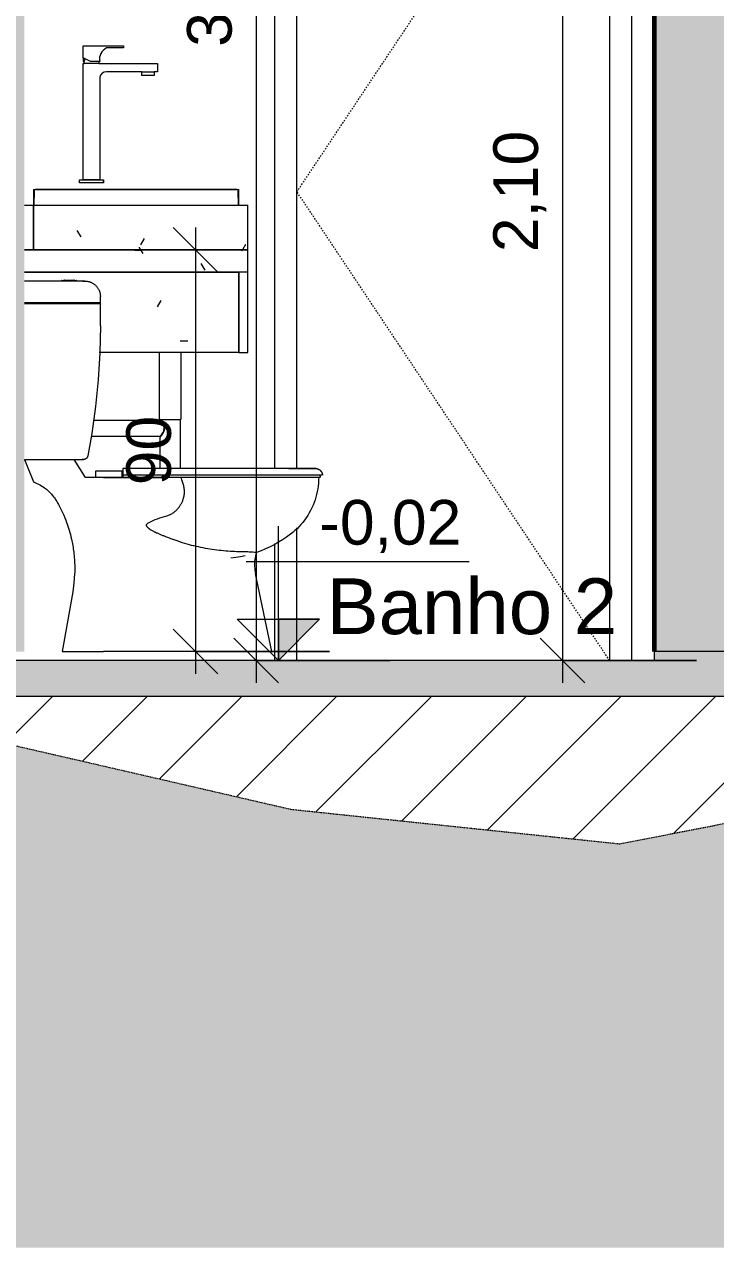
# Model space of a CAD drawing. Header units: millimetres. Extents: x -23755 to 62003, y -3000 to 6760.
# Drawn here: x 15483 to 17031, y -1135 to 1605 of the extents above; entities that cross this region are included whole.
import ezdxf

# ---------------------------------------------------------------- set-up
doc = ezdxf.new("R2010")
doc.units = ezdxf.units.MM
doc.linetypes.add('Dash', pattern=[6.35, 3.175, -3.175])
doc.linetypes.add('Overhead', pattern=[3.96875, 2.38125, -1.5875])
for name, color, linetype, lineweight in [('A-ANNO-DIMS', 211, 'Continuous', 9), ('A-ANNO-DIMS-50', 211, 'Continuous', 9), ('A-DETL-GENF', 92, 'Continuous', 9), ('A-DETL-THIN', 151, 'Continuous', 9), ('A-DOOR', 31, 'Continuous', 9), ('A-DOOR-HDLN', 31, 'Dash', 9), ('A-FLOR-OVHD', 1, 'Overhead', 9), ('A-WALL', 113, 'Continuous', 25), ('A-WALL-PATT', 111, 'Continuous', 25), ('G-ANNO-DIMS', 111, 'Continuous', 9), ('L-HRDS-IDEN', 13, 'Continuous', 9), ('P-SANR-FIXT', 6, 'Continuous', 9), ('Q-CASE', 31, 'Continuous', 9)]:
    doc.layers.add(name, color=color, linetype=linetype, lineweight=lineweight)
doc.styles.add('@Arial Unicode MS', font='', dxfattribs={"height": 100})
doc.styles.add('Arial', font='arial.ttf', dxfattribs={"height": 125})
doc.styles.add('Arial_1', font='arial.ttf', dxfattribs={"height": 100})
doc.styles.get('@Arial Unicode MS').set_extended_font_data('@Arial Unicode MS')
doc.dimstyles.new('CRT_-__Metros_-_Linha_de_chamada_3_5_mm', dxfattribs={"dimscale": 304.8, "dimtxt": 100.584485, "dimasz": 0.328084, "dimexe": 0.164042, "dimexo": 0.0625, "dimgap": 0.082021, "dimtad": 1, "dimdec": 0, "dimlfac": 0.1, "dimdsep": 46, "dimtxsty": '@Arial Unicode MS', "dimblk1": 'OBLIQUE', "dimblk2": 'OBLIQUE', "dimsah": 1, "dimcen": 0.09, "dimdle": 0.164042, "dimazin": 0, "dimtfac": 1, "dimtdec": 4, "dimtix": 1, "dimtmove": 0, "dimatfit": 3, "dimfxl": 0.984252, "dimfxlon": 1, "dimtvp": 1, "dimtolj": 1, "dimtzin": 0, "dimarcsym": 2})
doc.dimstyles.new('CRT_-__Metros_-_Linha_de_chamada_3_5_mm_1', dxfattribs={"dimscale": 304.8, "dimtxt": 100.584485, "dimasz": 0.328084, "dimexe": 0.164042, "dimexo": 0.0625, "dimgap": 0.082021, "dimtad": 1, "dimlfac": 0.001, "dimrnd": 0.01, "dimzin": 0, "dimdsep": 46, "dimtxsty": '@Arial Unicode MS', "dimblk1": 'OBLIQUE', "dimblk2": 'OBLIQUE', "dimsah": 1, "dimcen": 0.09, "dimdle": 0.164042, "dimazin": 0, "dimtfac": 1, "dimtdec": 4, "dimtix": 1, "dimtmove": 0, "dimatfit": 3, "dimfxl": 0.984252, "dimfxlon": 1, "dimtvp": 1, "dimtolj": 1, "dimtzin": 0, "dimarcsym": 2})
pattern_1 = [(0, (-627.43, 2115.08), (406.4, 101.6), [16.764, -288.036, 16.764, -288.036, -1625.6]), (0, (-627.43, 2115.08), (406.4, 101.6), [-609.6, 16.764, -592.836, 16.764, -288.036, -711.2]), (0, (-627.43, 2115.08), (406.4, 101.6), [-1524, 16.764, -186.436, 16.764, -491.236]), (120, (-475.03, 2165.88), (-291.1882, 301.1527), [16.764, -288.036, 16.764, -288.036, -1625.6]), (120, (-475.03, 2165.88), (-291.1882, 301.1527), [-609.6, 16.764, -592.836, 16.764, -288.036, -711.2]), (120, (-475.03, 2165.88), (-291.1882, 301.1527), [-1524, 16.764, -186.436, 16.764, -491.236]), (240, (-424.23, 2369.08), (-115.2118, -402.7527), [16.764, -288.036, 16.764, -288.036, -1625.6]), (240, (-424.23, 2369.08), (-115.2118, -402.7527), [-609.6, 16.764, -592.836, 16.764, -288.036, -711.2]), (240, (-424.23, 2369.08), (-115.2118, -402.7527), [-1524, 16.764, -186.436, 16.764, -491.236])]

# ---------------------------------------------------------------- blocks, each defined once
blk = doc.blocks.new('CRT_POR_Abrir_1 Folha_Madeira - 70 x 210 cm-3907157-B')
at = {"layer": 'A-DOOR'}
for p, q in [((2945.4, 2330), (2945.4, 610)), ((3745.4, 2330), (2945.4, 2330)), ((3745.4, 180), (3745.4, 2330)), ((2995.4, 610), (2995.4, 2280)), ((2995.4, 2280), (3695.4, 2280)), ((3695.4, 2280), (3695.4, 180)), ((2995.4, 180), (2995.4, 477.1)), ((2945.4, 441.4), (2945.4, 180))]:
    blk.add_line(p, q, dxfattribs=at)
for points, knots in [([(2995.4, 2280), (2995.4, 2280), (2995.3, 2280.1), (2995, 2280.4), (2994.7, 2280.7), (2994.4, 2281), (2994.1, 2281.2), (2993.8, 2281.5), (2993.5, 2281.9), (2993.2, 2282.2), (2992.8, 2282.6), (2992.3, 2283.1), (2991.5, 2283.9), (2990.8, 2284.6), (2990.4, 2285)], [-1, -1, -1, -1, -0.833333, -0.75, -0.666667, -0.583333, -0.541667, -0.5, -0.416667, -0.375, -0.333333, -0.25, -0.166667, 0, 0, 0, 0]), ([(3700.4, 2285), (3699.9, 2284.6), (3699.3, 2283.9), (3698.5, 2283.1), (3698, 2282.6), (3697.6, 2282.2), (3697.2, 2281.9), (3696.9, 2281.5), (3696.6, 2281.2), (3696.3, 2281), (3696, 2280.7), (3695.7, 2280.4), (3695.5, 2280.1), (3695.4, 2280), (3695.4, 2280)], [0, 0, 0, 0, 0.166667, 0.25, 0.333333, 0.375, 0.416667, 0.5, 0.541667, 0.583333, 0.666667, 0.75, 0.833333, 1, 1, 1, 1])]:
    blk.add_open_spline(points, degree=3, knots=knots, dxfattribs=at)
at = {"layer": 'A-DOOR-HDLN'}
for p, q in [((2995.4, 1230), (3695.4, 2280)), ((3695.4, 180), (2995.4, 1230))]:
    blk.add_line(p, q, dxfattribs=at)
blk = doc.blocks.new('CRT_GAB_BNH_Bancada retangular com cuba de apoio - CRT_GAB_BNH_Bancada retangular com cuba de apoio-4146542-B')
at = {"layer": 'Q-CASE'}
h = blk.add_hatch(dxfattribs=at)
h.set_pattern_fill('FP_11', color=256, style=0, pattern_type=2)
h.set_pattern_definition(pattern_1)
h.paths.add_polyline_path([(2405.4, 1100), (2885.4, 1100), (2885.4, 1200), (2405.4, 1200), (2405.4, 1117.2)])
h = blk.add_hatch(dxfattribs=at)
h.set_pattern_fill('FP_11', color=256, style=0, pattern_type=2)
h.set_pattern_definition(pattern_1)
h.paths.add_polyline_path([(2385.4, 1050), (2885.4, 1050), (2885.4, 1100), (2385.4, 1100), (2385.4, 1051)])
h = blk.add_hatch(dxfattribs=at)
h.set_pattern_fill('FP_11', color=256, style=0, pattern_type=2)
h.set_pattern_definition(pattern_1)
h.paths.add_polyline_path([(2744.8, 870), (2865.4, 870), (2865.4, 1050), (2385.4, 1050), (2385.4, 1030), (2469, 1030), (2469, 1031), (2475, 1031), (2475, 1032), (2495.8, 1031.5), (2495.8, 1031), (2501.8, 1031), (2501.8, 1030), (2516.4, 1029.4), (2518.2, 1029.6), (2521.3, 1029.8), (2528.3, 1028.8), (2536.3, 1025.8), (2542.6, 1021.7), (2548.9, 1014.9), (2552.8, 1007.4), (2554.6, 1000.5), (2555.4, 995), (2555.4, 981), (2553.4, 981), (2552.8, 980), (2550.2, 979.4), (2552.7, 978.5), (2552.8, 978), (2555.4, 978), (2554.8, 918.5), (2552.8, 870), (2700.5, 870)])
h.paths.add_polyline_path([(2548.3, 978), (2549.2, 978), (2548.5, 978.6), (2547.7, 978)])
h.paths.add_polyline_path([(2541.7, 979.7), (2536.6, 980), (2541.5, 979.7)])
h = blk.add_hatch(dxfattribs=at)
h.set_pattern_fill('FP_11', color=256, style=0, pattern_type=2)
h.set_pattern_definition(pattern_1)
h.paths.add_polyline_path([(2885.4, 870), (2885.4, 1050), (2865.4, 1050), (2865.4, 870), (2877.7, 870)])
at = {"layer": 'P-SANR-FIXT', "color": 254}
for p, q in [((2516.9, 1529.9), (2516.9, 1557.1)), ((2516.9, 1557.1), (2606.9, 1557.1)), ((2606.9, 1552.1), (2568.9, 1552.1)), ((2606.9, 1557.1), (2606.9, 1552.1)), ((2521.1, 1527.9), (2516.9, 1529.9)), ((2516.9, 1257), (2516.9, 1517)), ((2516.9, 1517), (2518.8, 1517)), ((2518.8, 1517), (2518.8, 1522.1)), ((2552, 1517), (2518.8, 1517)), ((2533.5, 1522.1), (2521.1, 1527.9)), ((2552, 1522.1), (2533.5, 1522.1)), ((2553.9, 1522.1), (2552, 1522.1)), ((2552, 1522.1), (2552, 1517)), ((2552, 1517), (2682.9, 1517)), ((2682.9, 1517), (2682.9, 1499)), ((2554.1, 1486.4), (2554.1, 1257)), ((2647.9, 1499), (2568.9, 1499)), ((2647.4, 1498.8), (2676.1, 1498.8)), ((2647.9, 1490.4), (2647.9, 1499)), ((2676.1, 1490.4), (2647.9, 1490.4)), ((2682.9, 1499), (2676.1, 1499)), ((2676.1, 1499), (2676.1, 1490.4)), ((2407, 1233), (2406.6, 1200)), ((2861.8, 1235), (2409, 1235)), ((2508.5, 1250), (2508.5, 1257)), ((2508.5, 1257), (2516.9, 1257)), ((2562.3, 1250), (2508.5, 1250)), ((2553.9, 1257), (2516.9, 1257)), ((2554.1, 1257), (2562.3, 1257)), ((2562.3, 1257), (2562.3, 1250)), ((2864.2, 1200), (2863.8, 1233)), ((2687.8, 720.1), (2687.8, 870)), ((2735.8, 870), (2735.8, 720.1)), ((2540.3, 718.5), (2688.2, 718.5)), ((2689.3, 719.6), (2688.3, 719.6)), ((2689.3, 719.6), (2734.3, 719.6)), ((2735.3, 719.6), (2734.3, 719.6)), ((2734.3, 719.6), (2734.3, 610)), ((2688.3, 681.5), (2534.4, 681.5)), ((2689.3, 610), (2689.3, 680.5))]:
    blk.add_line(p, q, dxfattribs=at)
for centre, radius, start, end in [((2581, 1527.3), 27.6, 116.0531, 190.8168), ((2561.7, 1508), 45.2, 153.8199, 161.7446), ((2568.9, 1484), 15, 90, 170.8756), ((2409, 1233), 2, 90, 179.3), ((2861.8, 1233), 2, 0.7, 90), ((2688.3, 720.1), 0.5, 180, 270), ((2688.3, 719.5), 1, 268.4865, 3.8058), ((2671.3, 697.2), 27.2, 5.8133, 51.4421), ((2668, 696.4), 31.5, 6.5701, 47.4299), ((2735.3, 720.1), 0.5, 270, 0), ((2671.3, 702.8), 27.2, 308.5579, 354.1867), ((2668, 703.6), 31.5, 312.5701, 353.4299), ((2688.3, 680.5), 1, 1.516, 88.5918)]:
    blk.add_arc(centre, radius, start, end, dxfattribs=at)
at = {"layer": 'Q-CASE', "color": 254}
for p, q in [((2516.9, 1529.9), (2516.9, 1522.1)), ((2516.9, 1522.1), (2518.8, 1522.1)), ((2647.4, 1499), (2647.4, 1490.4)), ((2647.8, 1490.4), (2647.4, 1490.4)), ((2405.4, 1235), (2405.4, 1200)), ((2405.4, 1235), (2408.6, 1235)), ((2409.8, 1235), (2861, 1235)), ((2508.5, 1257), (2562.3, 1257)), ((2508.5, 1250), (2508.5, 1257)), ((2562.3, 1250), (2508.5, 1250)), ((2562.3, 1250), (2562.3, 1257)), ((2862.1, 1235), (2865.4, 1235)), ((2865.4, 1200), (2865.4, 1235)), ((2385.4, 1200), (2405.4, 1200)), ((2405.4, 1200), (2885.4, 1200)), ((2405.4, 1200), (2405.4, 1100)), ((2405.4, 1100), (2405.4, 1200)), ((2885.4, 1100), (2885.4, 1200)), ((2405.4, 1100), (2385.4, 1100)), ((2385.4, 1100), (2885.4, 1100)), ((2885.4, 1100), (2405.4, 1100)), ((2885.4, 1050), (2885.4, 1100)), ((2385.4, 1050), (2865.4, 1050)), ((2885.4, 1050), (2385.4, 1050)), ((2865.4, 1050), (2865.4, 870)), ((2885.4, 1050), (2865.4, 1050)), ((2865.4, 870), (2865.4, 1050)), ((2885.4, 870), (2885.4, 1050)), ((2865.4, 870), (2552.5, 870)), ((2865.4, 870), (2885.4, 870))]:
    blk.add_line(p, q, dxfattribs=at)
for start, end in [(167.6847, 174.4296), (153.3007, 161.6206), (138.8332, 147.228), (124.1839, 132.8847), (108.9913, 118.5715)]:
    blk.add_arc((2568.9, 1484), 15, start, end, dxfattribs=at)
blk = doc.blocks.new('Bacia Sanitária - Caixa acoplada-3529581-B')
at = {"layer": 'P-SANR-FIXT'}
for p, q in [((2468.4, 1031), (2468.4, 1030)), ((2469, 1031), (2468.4, 1031)), ((2468.4, 1031), (2502.4, 1031)), ((2473.4, 1032), (2473.4, 1031)), ((2473.4, 1032), (2473.4, 1031)), ((2475, 1032), (2473.4, 1032)), ((2473.4, 1032), (2475, 1032)), ((2473.4, 1032), (2497.4, 1032)), ((2475, 1032), (2473.4, 1032)), ((2497.4, 1032), (2495.8, 1032)), ((2495.8, 1032), (2497.4, 1032)), ((2497.4, 1032), (2495.8, 1032)), ((2497.4, 1031), (2497.4, 1032)), ((2497.4, 1031), (2497.4, 1032)), ((2502.4, 1031), (2501.8, 1031)), ((2502.4, 1030), (2502.4, 1031)), ((2514.2, 1030), (2514.4, 1030)), ((2517.8, 1030), (2520.4, 1030)), ((2520.4, 1030), (2517.8, 1030)), ((2555.4, 981), (2555.4, 995)), ((2517, 981), (2385.4, 981)), ((2385.4, 980), (2516.8, 980)), ((2516.8, 980), (2550.8, 980)), ((2552.8, 981), (2517, 981)), ((2553.4, 980), (2550.8, 980)), ((2550.8, 980), (2553.4, 980)), ((2555.4, 981), (2552.8, 981)), ((2553.4, 980), (2553.4, 981)), ((2555.4, 930), (2555.4, 978)), ((2385.4, 630), (2405.4, 580)), ((2521.7, 590), (2496.3, 630)), ((2512.6, 630), (2512.5, 630)), ((2514.6, 630), (2517.2, 630)), ((2517.2, 630), (2514.6, 630)), ((2545.4, 605), (2562.6, 605)), ((2545.4, 590), (2545.4, 605)), ((2562.6, 605), (2595.1, 605)), ((2595.1, 605), (2604.4, 605)), ((2604.4, 590), (2604.4, 605)), ((2731.6, 610), (2605.4, 610)), ((2562.6, 590), (2521.7, 590)), ((2562.6, 590), (2545.4, 590)), ((2595.1, 590), (2562.6, 590)), ((2562.6, 590), (2595.1, 590)), ((2604.4, 590), (2595.1, 590)), ((2595.1, 590), (2695.5, 590)), ((2726.7, 595), (2605.4, 595)), ((2695.5, 590), (2605.4, 590)), ((2728.4, 590), (2696.5, 590)), ((2986.1, 595), (2726.7, 595)), ((2983, 590), (2728.4, 590)), ((3046, 590), (2983, 590)), ((3050.9, 595), (2986.1, 595)), ((2939.5, 200), (2902.6, 373.7)), ((2493.4, 333.9), (2469.8, 200)), ((2469.8, 200), (2562.6, 200)), ((2612.9, 200), (2562.6, 200)), ((2713.3, 200), (2612.9, 200)), ((2886.9, 200), (2713.3, 200)), ((2938.4, 200), (2886.9, 200))]:
    blk.add_line(p, q, dxfattribs=at)
at = {"layer": 'P-SANR-FIXT', "flags": 128}
for points in [[(2512.6, 1030), (2472.6, 1030), (2432.5, 1030), (2392.3, 1030), (2385.4, 1030)], [(2517.8, 1030), (2517.8, 1030), (2517.8, 1030), (2517.8, 1030), (2517.7, 1030), (2517.7, 1030), (2517.6, 1030), (2517.5, 1030), (2517.5, 1030), (2517.4, 1030), (2517.3, 1030), (2517.2, 1030), (2517, 1030), (2516.9, 1030), (2516.8, 1030), (2516.7, 1030), (2516.5, 1030), (2516.4, 1030), (2516.2, 1030), (2516, 1030), (2515.8, 1030), (2515.7, 1030), (2515.5, 1030), (2515.3, 1030), (2515.1, 1030), (2514.9, 1030), (2514.7, 1030), (2514.5, 1030), (2514.2, 1030), (2514, 1030), (2513.8, 1030), (2513.6, 1030), (2513.3, 1030), (2513.1, 1030), (2512.9, 1030), (2512.6, 1030), (2512.6, 1030)], [(2515.1, 1030), (2515.3, 1030), (2515.4, 1030), (2515.6, 1030), (2515.8, 1030), (2516, 1030), (2516.2, 1030), (2516.3, 1030), (2516.5, 1030), (2516.6, 1030)], [(2517.1, 1030), (2517.3, 1030), (2517.4, 1030), (2517.4, 1030), (2517.5, 1030), (2517.6, 1030), (2517.7, 1030), (2517.7, 1030), (2517.8, 1030), (2517.8, 1030)], [(2520.4, 1030), (2521.8, 1030), (2523.2, 1029.9), (2524.6, 1029.7), (2526, 1029.6), (2527.3, 1029.3), (2528.7, 1029), (2530.1, 1028.6), (2531.4, 1028.2), (2532.7, 1027.8), (2534, 1027.2), (2535.3, 1026.7), (2536.5, 1026), (2537.8, 1025.4), (2539, 1024.7), (2540.1, 1023.9), (2541.3, 1023.1), (2542.4, 1022.2), (2543.5, 1021.3), (2544.5, 1020.4), (2545.5, 1019.4), (2546.4, 1018.4), (2547.4, 1017.3), (2548.2, 1016.2), (2549.1, 1015.1), (2549.8, 1013.9), (2550.6, 1012.7), (2551.2, 1011.5), (2551.9, 1010.2), (2552.5, 1009), (2553, 1007.7), (2553.5, 1006.4), (2553.9, 1005), (2554.3, 1003.7), (2554.6, 1002.3), (2554.9, 1000.9), (2555.1, 999.6), (2555.2, 998.2), (2555.3, 996.8), (2555.4, 995.4), (2555.4, 995)], [(2516.8, 980), (2475.5, 980), (2434.1, 980), (2392.6, 980), (2385.4, 980)], [(2550.8, 980), (2550.7, 980), (2550.6, 980), (2550.3, 980), (2550.1, 980), (2549.7, 980), (2549.3, 980), (2548.9, 980), (2548.4, 980), (2547.8, 980), (2547.1, 980), (2546.5, 980), (2545.7, 980), (2544.9, 980), (2544.1, 980), (2543.2, 980), (2542.2, 980), (2541.2, 980), (2540.2, 980), (2539.1, 980), (2537.9, 980), (2536.7, 980), (2535.5, 980), (2534.3, 980), (2533, 980), (2531.6, 980), (2530.3, 980), (2528.9, 980), (2527.5, 980), (2526, 980), (2524.6, 980), (2523.1, 980), (2521.6, 980), (2520.1, 980), (2518.5, 980), (2517, 980), (2516.8, 980)], [(2553.4, 980), (2553.5, 980), (2553.5, 980), (2553.6, 980), (2553.7, 980), (2553.8, 980), (2553.9, 979.9), (2553.9, 979.9), (2554, 979.9), (2554.1, 979.9), (2554.2, 979.8), (2554.2, 979.8), (2554.3, 979.8), (2554.4, 979.7), (2554.4, 979.7), (2554.5, 979.7), (2554.6, 979.6), (2554.6, 979.6), (2554.7, 979.5), (2554.8, 979.4), (2554.8, 979.4), (2554.9, 979.3), (2554.9, 979.3), (2555, 979.2), (2555, 979.1), (2555.1, 979.1), (2555.1, 979), (2555.1, 978.9), (2555.2, 978.9), (2555.2, 978.8), (2555.2, 978.7), (2555.3, 978.6), (2555.3, 978.6), (2555.3, 978.5), (2555.3, 978.4), (2555.4, 978.3), (2555.4, 978.3), (2555.4, 978.2), (2555.4, 978.1), (2555.4, 978), (2555.4, 978)], [(2555.4, 930), (2554.2, 869.4), (2550.5, 808.9), (2544.5, 748.6), (2536, 688.6), (2527, 638.1)], [(2527, 638.1), (2526.9, 637.7), (2526.8, 637.3), (2526.7, 636.9), (2526.6, 636.5), (2526.4, 636.2), (2526.2, 635.8), (2526.1, 635.4), (2525.9, 635.1), (2525.7, 634.7), (2525.5, 634.4), (2525.2, 634.1), (2525, 633.8), (2524.7, 633.5), (2524.5, 633.2), (2524.2, 632.9), (2523.9, 632.6), (2523.6, 632.3), (2523.3, 632.1), (2523, 631.8), (2522.6, 631.6), (2522.3, 631.4), (2521.9, 631.2), (2521.6, 631), (2521.2, 630.9), (2520.9, 630.7), (2520.5, 630.6), (2520.1, 630.4), (2519.7, 630.3), (2519.3, 630.2), (2518.9, 630.2), (2518.5, 630.1), (2518.1, 630), (2517.7, 630), (2517.3, 630), (2517.2, 630)], [(2385.4, 630), (2425.4, 630), (2465.4, 630), (2505.3, 630), (2512.2, 630)], [(2512.2, 630), (2512.3, 630), (2512.4, 630), (2512.5, 630), (2512.6, 630), (2512.7, 630), (2512.8, 630), (2512.9, 630), (2513, 630), (2513.1, 630), (2513.2, 630), (2513.3, 630), (2513.4, 630), (2513.5, 630), (2513.6, 630), (2513.7, 630), (2513.8, 630), (2513.9, 630), (2513.9, 630), (2514, 630), (2514.1, 630), (2514.1, 630), (2514.2, 630), (2514.3, 630), (2514.3, 630), (2514.4, 630), (2514.4, 630), (2514.4, 630), (2514.5, 630), (2514.5, 630), (2514.5, 630), (2514.6, 630), (2514.6, 630), (2514.6, 630), (2514.6, 630), (2514.6, 630)], [(2605.4, 610), (2605.4, 609.6), (2605.4, 608.5), (2605.4, 606.7), (2605.4, 604.4), (2605.4, 601.5), (2605.4, 598.3), (2605.4, 595)], [(2977, 610), (2968.5, 610), (2959.7, 610), (2950.8, 610), (2941.6, 610), (2932.2, 610), (2922.6, 610), (2912.9, 610), (2903, 610), (2893, 610), (2882.8, 610), (2872.6, 610), (2862.2, 610), (2851.8, 610), (2841.4, 610), (2830.9, 610), (2820.3, 610), (2809.8, 610), (2799.3, 610), (2788.8, 610), (2778.3, 610), (2768, 610), (2757.7, 610), (2747.5, 610), (2737.4, 610), (2731.6, 610)], [(2977, 610), (2981.8, 610), (2986.4, 610), (2990.9, 610), (2995.2, 610), (2999.4, 610), (3003.3, 610), (3007.1, 610), (3010.6, 610), (3014, 610), (3017.1, 610), (3020.1, 610), (3022.8, 610), (3025.3, 610), (3027.6, 610), (3029.6, 610), (3031.4, 610), (3033, 610), (3034.3, 610), (3035.4, 610), (3036.3, 610), (3036.9, 610), (3037.3, 610), (3037.4, 610)], [(3037.4, 610), (3037.3, 610), (3036.9, 610), (3036.3, 610), (3035.4, 610), (3034.3, 610), (3033, 610), (3031.4, 610), (3029.6, 610), (3027.6, 610), (3025.3, 610), (3022.8, 610), (3020.1, 610), (3017.1, 610), (3014, 610), (3010.6, 610), (3007, 610), (3003.3, 610), (2999.3, 610), (2995.2, 610), (2990.9, 610), (2986.4, 610), (2981.8, 610), (2977, 610)], [(3037.4, 610), (3038, 610), (3038.6, 610), (3039.2, 609.9), (3039.8, 609.8), (3040.4, 609.7), (3040.9, 609.6), (3041.5, 609.4), (3042.1, 609.2), (3042.7, 609), (3043.2, 608.8), (3043.8, 608.6), (3044.3, 608.3), (3044.8, 608), (3045.3, 607.7), (3045.8, 607.4), (3046.3, 607), (3046.8, 606.7), (3047.3, 606.3), (3047.7, 605.9), (3048.1, 605.5), (3048.5, 605), (3048.9, 604.6), (3049.3, 604.1), (3049.7, 603.6), (3050, 603.1), (3050.3, 602.6), (3050.6, 602.1), (3050.9, 601.5), (3051.1, 601), (3051.4, 600.4), (3051.6, 599.9), (3051.8, 599.3), (3051.9, 598.7), (3052, 598.1), (3052.2, 597.5), (3052.3, 597), (3052.3, 596.4), (3052.4, 595.8), (3052.4, 595.2), (3052.4, 595)], [(2605.4, 595), (2605.4, 592.5), (2605.4, 590)], [(3044.1, 590), (3044, 583.6), (3043.6, 577.2), (3042.9, 570.8), (3042, 564.5), (3040.9, 558.2), (3039.5, 552), (3037.9, 545.8), (3036, 539.7), (3033.8, 533.6), (3031.5, 527.7), (3028.8, 521.8), (3026, 516.1), (3022.9, 510.5), (3019.6, 505), (3016.1, 499.7), (3012.4, 494.4), (3008.5, 489.4), (3004.4, 484.5), (3000.1, 479.8), (2995.6, 475.2), (2990.9, 470.9), (2986, 466.7), (2981, 462.7)], [(3046.5, 595), (3046.7, 594.4), (3046.9, 593.9), (3047, 593.3), (3047.1, 592.7), (3047.2, 592.1), (3047.3, 591.5), (3047.4, 590.9), (3047.4, 590.3), (3047.4, 590)], [(2981, 462.7), (2972.3, 456.4), (2963.4, 450.3), (2954.2, 444.7), (2944.7, 439.4), (2935.1, 434.5), (2925.3, 430), (2915.3, 425.9), (2905.2, 422.2), (2904.2, 421.8)], [(2879.5, 414.7), (2869, 412.5), (2858.3, 410.6), (2847.6, 409.2)], [(2904.2, 421.8), (2903.2, 418), (2902.4, 414.1), (2901.7, 410.1), (2901.1, 406.2), (2900.7, 402.2), (2900.5, 398.2), (2900.4, 394.2), (2900.5, 390.2), (2900.8, 386.2), (2901.2, 382.2), (2901.8, 378.3), (2902.5, 374.3), (2902.6, 373.7)], [(2497.7, 373.7), (2496.2, 353.8), (2493.4, 333.9)]]:
    blk.add_lwpolyline(points, dxfattribs=at)
at = {"layer": 'P-SANR-FIXT'}
for points, knots in [([(2405.4, 580), (2409.8, 578.4), (2418.4, 574.5), (2432.4, 565.8), (2443.8, 555.4), (2452.4, 544.6), (2456.1, 538.9), (2457.8, 536)], [0, 0, 0, 0, 0.2, 0.4, 0.7, 0.85, 1, 1, 1, 1]), ([(2729.4, 521), (2730.8, 522.7), (2733.3, 526.1), (2736.7, 531.7), (2739.7, 537.8), (2742.1, 544.9), (2743.7, 553.1), (2743.7, 560.7), (2743, 566.7), (2741.7, 572.8), (2740.2, 577.2), (2739, 580)], [0, 0, 0, 0, 0.111111, 0.222222, 0.333333, 0.444444, 0.583333, 0.722222, 0.791667, 0.861111, 1, 1, 1, 1]), ([(2716.3, 451.7), (2712, 453.2), (2705.6, 455.5), (2697.1, 458.8), (2691.8, 461), (2687.6, 462.8), (2684.4, 464.1), (2681.8, 465.3), (2680, 466.1), (2679, 466.6), (2678.2, 467), (2677.5, 467.4), (2676.4, 467.9), (2674.6, 468.8), (2672, 470.1), (2669.5, 471.5), (2667.8, 472.5), (2667, 473.1), (2666.5, 473.5), (2666, 473.9), (2665.6, 474.2), (2664.9, 474.8), (2663.8, 475.7), (2662.5, 476.8), (2661, 478.4), (2659.6, 479.9), (2658.9, 481.2), (2658.7, 481.8), (2658.6, 482.1), (2658.6, 482.4), (2658.5, 482.6), (2658.5, 482.9), (2658.5, 483.5), (2658.7, 484.3), (2659.1, 485.2), (2659.9, 486.3), (2661.4, 487.7), (2663.2, 488.7), (2664.2, 489.2)], [0, 0, 0, 0, 0.166667, 0.25, 0.333333, 0.375, 0.416667, 0.458333, 0.479167, 0.489583, 0.5, 0.510417, 0.520833, 0.541667, 0.583333, 0.625, 0.645833, 0.65625, 0.666667, 0.671875, 0.677083, 0.6875, 0.708333, 0.729167, 0.75, 0.791667, 0.8125, 0.822917, 0.828125, 0.833333, 0.838542, 0.84375, 0.854167, 0.875, 0.895833, 0.916667, 0.958333, 1, 1, 1, 1]), ([(2490.7, 451.7), (2491.7, 447.2), (2493.6, 437.9), (2496.7, 417.5), (2498.2, 395.5), (2497.9, 379.1), (2497.7, 373.7)], [0, 0, 0, 0, 0.2, 0.4, 0.8, 1, 1, 1, 1]), ([(2903.8, 421.9), (2903.6, 421.9), (2902.5, 422), (2898.8, 422.3), (2891.9, 422.7), (2883.4, 423.2), (2875.3, 423.4), (2869.4, 423.4)], [0.5555556, 0.5555556, 0.5555556, 0.5555556, 0.5833333, 0.7222222, 0.7916667, 0.8611111, 1, 1, 1, 1])]:
    blk.add_open_spline(points, degree=3, knots=knots, dxfattribs=at)
for points in [[(2739, 580), (2738.3, 581.6), (2737.3, 584.8), (2736.9, 588.3), (2736.9, 590)], [(2457.8, 536), (2462.7, 527.5), (2471.3, 510.7), (2477.3, 495.8), (2479.7, 489.2)], [(2704.3, 504.3), (2706.9, 505), (2711.7, 506.8), (2718.3, 510.5), (2724.3, 515.2), (2727.8, 519), (2729.4, 521)], [(2664.2, 489.2), (2670.1, 492.2), (2682.9, 497.7), (2697.1, 502.3), (2704.3, 504.3)], [(2479.7, 489.2), (2481.7, 483.8), (2485.6, 472), (2489.1, 458.7), (2490.7, 451.7)], [(2720.5, 450.2), (2719.8, 450.4), (2718.4, 450.9), (2717, 451.4), (2716.3, 451.7)], [(2729.4, 447), (2728, 447.6), (2725, 448.7), (2722, 449.7), (2720.5, 450.2)], [(2869.4, 423.4), (2863.4, 423.4), (2850.8, 423.8), (2831.2, 425.4), (2811, 427.8), (2790.4, 431), (2769.8, 435.2), (2749.4, 440.3), (2736.1, 444.7), (2729.4, 447)]]:
    blk.add_open_spline(points, degree=3, dxfattribs=at)
blk = doc.blocks.new('DIMBLOCK41-B')
at = {"layer": 'A-ANNO-DIMS-50', "lineweight": 18, "transparency": 16777216}
for p, q in [((15866, 1100), (15816, 1150)), ((15866, 1100), (15916, 1050)), ((15866, 200), (15816, 250)), ((15866, 200), (15916, 150))]:
    blk.add_line(p, q, dxfattribs=at)
at = {"layer": 'A-ANNO-DIMS-50', "transparency": 16777216}
for p, q in [((15866, 1150), (15866, 150)), ((15930.6, 1100), (15816, 1100)), ((15866, 1100), (15930.6, 1100)), ((16166, 200), (15816, 200)), ((15866, 200), (16166, 200))]:
    blk.add_line(p, q, dxfattribs=at)
at = {"layer": 'A-ANNO-DIMS-50', "color": 0, "transparency": 16777216, "insert": (15711.2, 572.6), "char_height": 100, "width": 185.873, "attachment_point": 1, "rotation": 90, "line_spacing_factor": 1.117605, "style": '@Arial Unicode MS'}
blk.add_mtext('90', dxfattribs=at)
blk = doc.blocks.new('_Oblique')
at = {"color": 0, "linetype": 'ByBlock', "lineweight": -2}
blk.add_line((-0.5, -0.5), (0.5, 0.5), dxfattribs=at)
blk = doc.blocks.new('DIMBLOCK60-B')
at = {"layer": 'A-ANNO-DIMS-50', "lineweight": 18, "transparency": 16777216}
for p, q in [((16687.8, 2280), (16637.8, 2330)), ((16687.8, 2280), (16737.8, 2230)), ((16687.8, 180), (16637.8, 230)), ((16687.8, 180), (16737.8, 130))]:
    blk.add_line(p, q, dxfattribs=at)
at = {"layer": 'A-ANNO-DIMS-50', "transparency": 16777216}
for p, q in [((16517, 2280), (16737.8, 2280)), ((16687.8, 2280), (16517, 2280)), ((16687.8, 2280), (16687.8, 130)), ((16987.8, 180), (16637.8, 180)), ((16687.8, 180), (16987.8, 180))]:
    blk.add_line(p, q, dxfattribs=at)
at = {"layer": 'A-ANNO-DIMS-50', "color": 0, "transparency": 16777216, "insert": (16533, 1094.7), "char_height": 100, "width": 324.675, "attachment_point": 1, "rotation": 90, "line_spacing_factor": 1.117605, "style": '@Arial Unicode MS'}
blk.add_mtext('2,10', dxfattribs=at)
blk = doc.blocks.new('DIMBLOCK62-B')
at = {"layer": 'A-ANNO-DIMS-50', "lineweight": 18, "transparency": 16777216}
for p, q in [((16002.1, 3200), (15952.1, 3250)), ((16002.1, 3200), (16052.1, 3150)), ((16002.1, 180), (15952.1, 230)), ((16002.1, 180), (16052.1, 130))]:
    blk.add_line(p, q, dxfattribs=at)
at = {"layer": 'A-ANNO-DIMS-50', "transparency": 16777216}
for p, q in [((16002.1, 3250), (16002.1, 130)), ((16302.1, 3200), (15952.1, 3200)), ((16002.1, 3200), (16302.1, 3200)), ((16302.1, 180), (15952.1, 180)), ((16002.1, 180), (16302.1, 180))]:
    blk.add_line(p, q, dxfattribs=at)
at = {"layer": 'A-ANNO-DIMS-50', "color": 0, "transparency": 16777216, "insert": (15847.3, 1554.7), "char_height": 100, "width": 324.675, "attachment_point": 1, "rotation": 90, "line_spacing_factor": 1.117605, "style": '@Arial Unicode MS'}
blk.add_mtext('3,02', dxfattribs=at)
blk = doc.blocks.new('Elevações de ponto - CRT_ANO_Tag de Nível em Elevações-871645-B')
at = {"layer": 'G-ANNO-DIMS'}
blk.add_hatch(color=256, dxfattribs=at).paths.add_polyline_path([(-3976.4, 200), (-3976.4, 292.3), (-3884.1, 292.3)])
for p, q in [((-3976.4, 200), (-3976.4, 501.2)), ((-4048.8, 421.9), (-3548.8, 421.9)), ((-4068.7, 292.3), (-3976.4, 200)), ((-4068.7, 292.3), (-3884.1, 292.3)), ((-3884.1, 292.3), (-3976.4, 200)), ((-3976.4, 200), (-3884.1, 292.3)), ((-3884.1, 292.3), (-3976.4, 292.3)), ((-3976.4, 292.3), (-3976.4, 200))]:
    blk.add_line(p, q, dxfattribs=at)

msp = doc.modelspace()

# ---------------------------------------------------------------- hatches: boundary and pattern name
at = {"layer": 'A-DETL-GENF'}
h = msp.add_hatch(dxfattribs=at)
h.set_pattern_fill('FP_23', color=55, style=0, pattern_type=2)
h.set_pattern_definition([(45, (12470.56, 2115.08), (0, 449.013), [317.5, -317.5]), (45, (12554.75, 2030.9), (0, 449.013), [317.5, -317.5]), (45, (12638.94, 1946.7), (0, 449.013), [317.5, -317.5]), (135, (12470.56, 2171.2), (-449.013, 3e-14), [317.5, -317.5]), (135, (12554.75, 2255.4), (-449.013, 3e-14), [317.5, -317.5]), (135, (12638.94, 2339.6), (-449.013, 3e-14), [317.5, -317.5])])
h.paths.add_polyline_path([(22750.771, -1135.218), (22750.771, 231.258), (20862.137, 32.754), (19453.372, 0), (19453.372, -220), (19273.372, -220), (19273.372, -65.515), (18772.095, -247.965), (17937.64, -39.912), (17797.64, -39.912), (16816.013, -230.721), (16080.067, -153.37), (14982.602, 100), (14282.602, 100), (13893.372, 10.139), (13893.372, -140), (13713.372, -140), (13713.372, 0), (10713.372, 0), (10713.372, -250), (10533.372, -250), (10533.372, 100), (8469.192, 100), (7095.212, -142.27), (6033.372, -105.189), (6033.372, -245.189), (5853.372, -245.189), (5853.372, -98.904), (3337.502, -11.048), (3019.982, 80), (2640.503, 60.112), (2003.372, -40.799), (2003.372, -250), (1853.372, -250), (1853.372, -68.224), (1245.3, -175.444), (78.463, -277.529), (78.463, -1135.218), (21547.111, -1135.218)])
h = msp.add_hatch(color=7, dxfattribs=at)
h.paths.add_polyline_path([(1853.372, -250), (2003.372, -250), (2003.372, 100), (5853.372, 100), (5853.372, -245.189), (6033.372, -245.189), (6033.372, 100), (10533.372, 100), (10533.372, -250), (10713.372, -250), (10713.372, 200), (5853.372, 200), (5853.372, 180), (1853.372, 180), (1853.372, -75.236)])
h.paths.add_polyline_path([(19273.372, -220), (19453.372, -220), (19453.372, 200), (16893.372, 200), (16893.372, 180), (13893.372, 180), (13893.372, 200), (13713.372, 200), (13713.372, -140), (13893.372, -140), (13893.372, 100), (19273.372, 100), (19273.372, -75.236)])
h = msp.add_hatch(dxfattribs=at)
h.set_pattern_fill('FP_24', style=0, pattern_type=2)
h.set_pattern_definition([(45, (12470.56, 2115.08), (-106.066, 106.066), [])])
h.paths.add_polyline_path([(18772.095, -247.965), (19273.372, -65.515), (19273.372, 100), (14982.602, 100), (16080.067, -153.37), (16816.013, -230.721), (17797.64, -39.912), (17937.64, -39.912), (18499.713, -180.052)])
h.paths.add_polyline_path([(7095.212, -142.27), (8469.192, 100), (6033.372, 100), (6033.372, -105.189)])
h.paths.add_polyline_path([(5853.372, -98.904), (5853.372, 100), (2003.372, 100), (2003.372, -40.799), (2640.503, 60.112), (3019.982, 80), (3337.502, -11.048), (5746.54, -95.173)])
h.paths.add_polyline_path([(13893.372, 10.139), (14282.602, 100), (13893.372, 100)])
at = {"layer": 'A-WALL-PATT'}
for points in [[(15303.372, 200), (15483.372, 200), (15483.372, 3615.103), (15303.372, 3615.103), (15303.372, 256.008)], [(16893.372, 200), (17073.372, 200), (17073.372, 3615.103), (16893.372, 3615.103), (16893.372, 256.008)]]:
    msp.add_hatch(color=256, dxfattribs=at).paths.add_polyline_path(points)

# ---------------------------------------------------------------- linework, layer by layer
at = {"layer": 'A-DETL-THIN'}
for p, q in [((19453.372, 200), (16893.372, 200)), ((16893.372, 200), (16893.372, 180)), ((16893.372, 180), (13893.372, 180)), ((13893.372, 100), (19273.372, 100))]:
    msp.add_line(p, q, dxfattribs=at)
at = {"layer": 'A-FLOR-OVHD'}
for p, q in [((14982.602, 100), (16080.067, -153.37)), ((16816.013, -230.721), (17797.64, -39.912)), ((16080.067, -153.37), (16816.013, -230.721))]:
    msp.add_line(p, q, dxfattribs=at)
at = {"layer": 'A-WALL', "lineweight": 60}
msp.add_line((16893.372, 3615.103), (16893.372, 200), dxfattribs=at)
at = {"layer": 'G-ANNO-DIMS'}
msp.add_line((16068.372, 180), (16051.768, 180), dxfattribs=at)

# ---------------------------------------------------------------- block references
at = {"layer": 'A-DOOR'}
msp.add_blockref('CRT_POR_Abrir_1 Folha_Madeira - 70 x 210 cm-3907157-B', (13097.992, 0), dxfattribs=at)
at = {"layer": 'G-ANNO-DIMS'}
msp.add_blockref('Elevações de ponto - CRT_ANO_Tag de Nível em Elevações-871645-B', (20028.178, -20), dxfattribs=at)
at = {"layer": 'P-SANR-FIXT', "color": 9}
msp.add_blockref('Bacia Sanitária - Caixa acoplada-3529581-B', (13097.992, 0), dxfattribs=at)
at = {"layer": 'Q-CASE', "color": 254}
msp.add_blockref('CRT_GAB_BNH_Bancada retangular com cuba de apoio - CRT_GAB_BNH_Bancada retangular com cuba de apoio-4146542-B', (13097.992, 0), dxfattribs=at)

# ---------------------------------------------------------------- texts
at = {"layer": 'G-ANNO-DIMS', "insert": (16143.125, 539.532), "char_height": 100, "width": 380.74495, "attachment_point": 1, "line_spacing_factor": 0.941778, "style": 'Arial_1'}
msp.add_mtext('-0,02', dxfattribs=at)
at = {"layer": 'L-HRDS-IDEN', "insert": (16159.872, 363.91), "char_height": 125, "width": 773.62844, "attachment_point": 1, "style": 'Arial'}
msp.add_mtext('Banho 2', dxfattribs=at)

# ---------------------------------------------------------------- dimensions: what is measured, and where the dimension line sits
at = {"layer": 'A-ANNO-DIMS'}
for base, p1, p2, dimstyle, override, picture, middle in [((16002.072, 180), (16302.072, 3200), (16302.072, 180), 'CRT_-__Metros_-_Linha_de_chamada_3_5_mm_1', {"dimpost": '<>', "dimfxl": 3020}, 'DIMBLOCK62-B', (15925.98, 1690)), ((16687.811, 180), (16517.03, 2280), (16987.811, 180), 'CRT_-__Metros_-_Linha_de_chamada_3_5_mm_1', {"dimpost": '<>', "dimfxl": 2152.123352}, 'DIMBLOCK60-B', (16611.72, 1230)), ((15866.031, 200), (15930.646, 1100), (16166.031, 200), 'CRT_-__Metros_-_Linha_de_chamada_3_5_mm', {"dimpost": '<>', "dimfxl": 930.272137}, 'DIMBLOCK41-B', (15789.94, 650))]:
    dim = msp.add_linear_dim(base=base, p1=p1, p2=p2, angle=90, dimstyle=dimstyle, override=override, dxfattribs=at)
    dim.commit()
    dim.dimension.update_dxf_attribs({"geometry": picture, "text_midpoint": middle})

doc.saveas('drawing.dxf')
